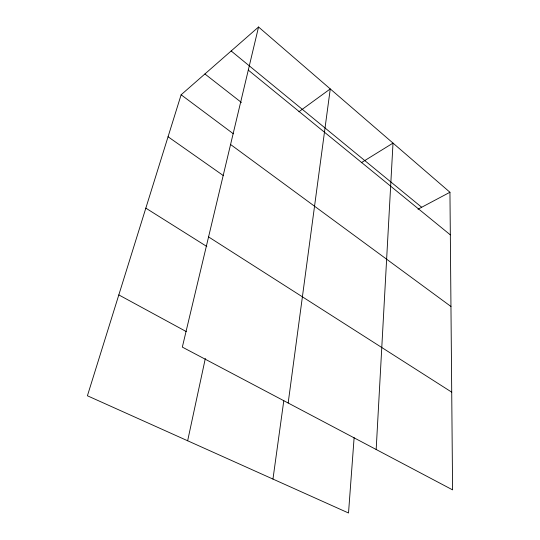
<?xml version="1.0" encoding="UTF-8"?>
<svg xmlns="http://www.w3.org/2000/svg" width="540" height="540" viewBox="0 0 540 540"><rect width="100%" height="100%" fill="white"/><g stroke="black" fill="none" stroke-linecap="round" stroke-linejoin="round"><path stroke-width="0.81" d="M376.171 449.503L393.012 143.1L361.267 162.729M354.119 437.63L348.523 513L87.413 395.773L181.123 94.79L258.552 27L449.948 192.26L452.588 489.868L182.331 347.105L258.552 27M288.164 403.009L330.264 88.918L298.904 111.76M272.963 479.075L283.79 400.721M187.65 440.775L205.322 358.479M417.987 209.223L449.948 192.26M118.814 294.914L186.266 331.58M145.834 208.136L206.827 246.503M208.568 236.912L451.724 392.168M168.055 136.762L223.202 175.487M230.573 144.497L450.961 306.49M181.123 94.79L233.368 133.792M204.91 73.967L241.434 102.492M248.292 70.092L450.326 234.866M231.167 50.976L421.693 207.259"/></g></svg>
